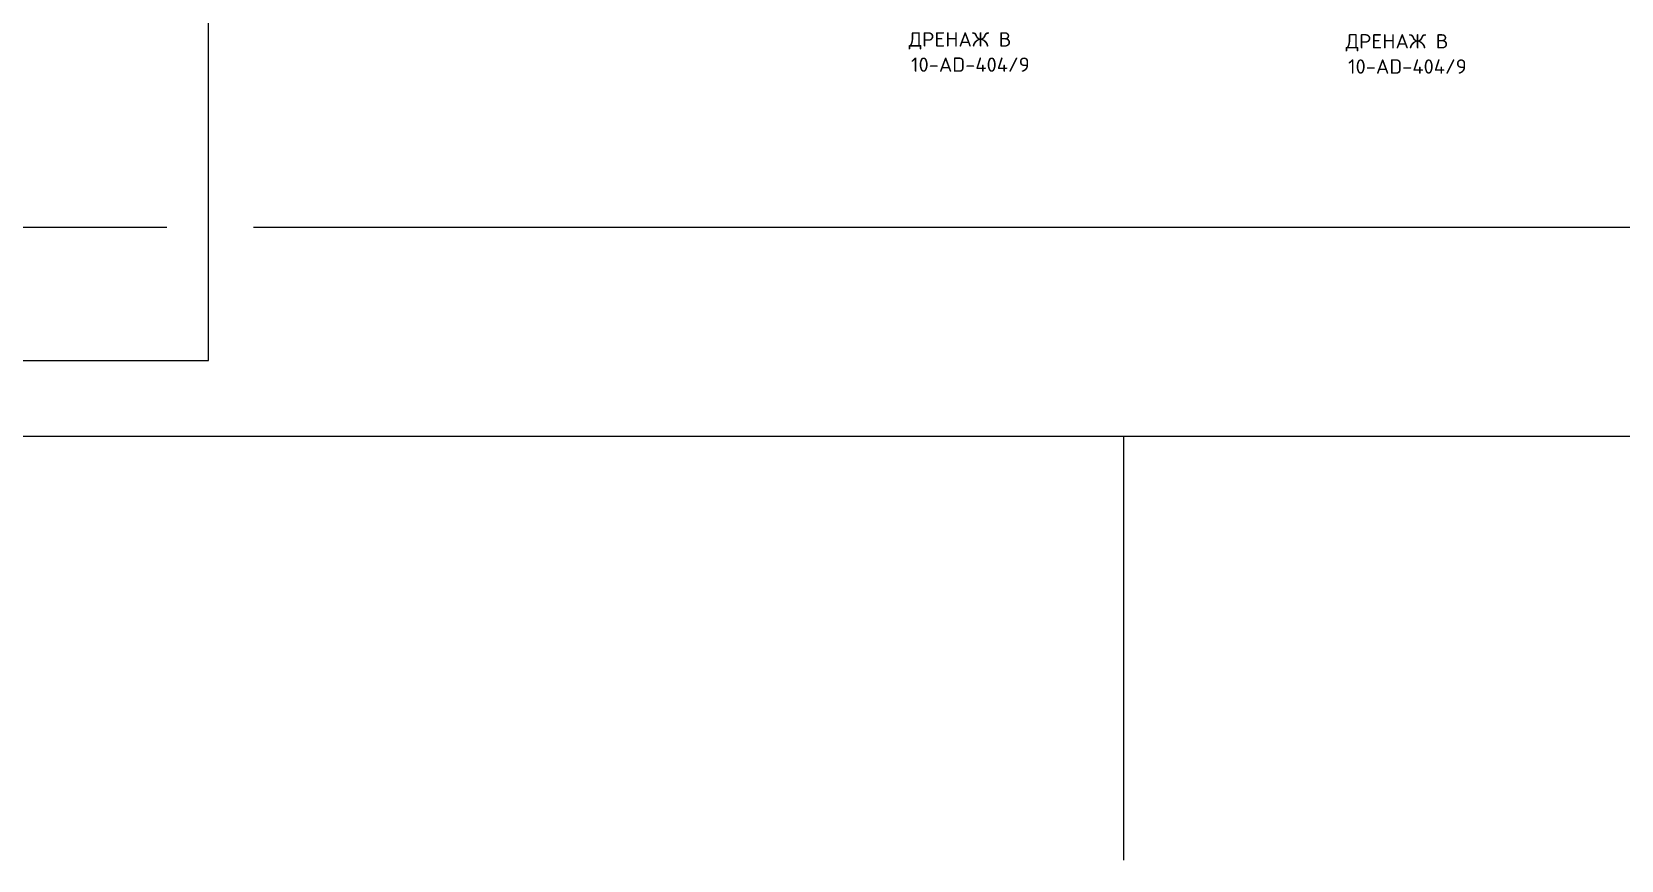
# Model space of a CAD drawing. Extents: x 71 to 279, y 48 to 143.
# Drawn here: x 165.38 to 179.81, y 48.41 to 55.93 of the extents above; entities that cross this region are included whole.
import ezdxf

# ---------------------------------------------------------------- set-up
doc = ezdxf.new("R2010")
doc.units = 0
doc.header["$MEASUREMENT"] = 0
doc.layers.get('0').update_dxf_attribs({"linetype": 'CONTINUOUS'})
doc.layers.add('IN-MIN-PROC', color=7, linetype='CONTINUOUS')
doc.layers.add('IN-TEXT', color=51, linetype='CONTINUOUS')
doc.styles.add('SIMPLEX', font='SIMPLEX')

msp = doc.modelspace()

# ---------------------------------------------------------------- linework, layer by layer
at = {"color": 5, "linetype": 'Continuous'}
for p, q in [((166.985, 52.943), (166.985, 67.497)), ((97.353, 52.943), (166.985, 52.943))]:
    msp.add_line(p, q, dxfattribs=at)
at = {"color": 3, "linetype": 'Continuous'}
for p, q in [((166.607, 54.15), (144.781, 54.15)), ((216.563, 54.15), (167.393, 54.15))]:
    msp.add_line(p, q, dxfattribs=at)
at = {"color": 6, "linetype": 'Continuous'}
msp.add_line((71.634, 52.255), (266.486, 52.255), dxfattribs=at)
at = {"layer": 'IN-MIN-PROC', "color": 4, "linetype": 'Continuous'}
msp.add_line((175.293, 52.255), (175.293, 48.407), dxfattribs=at)

# ---------------------------------------------------------------- texts
at = {"layer": 'IN-TEXT', "color": 1, "style": 'SIMPLEX'}
for s, p in [('ДРЕНАЖ B', (173.341, 55.792)), ('ДРЕНАЖ B', (177.308, 55.775)), ('10-AD-404/9', (173.363, 55.563)), ('10-AD-404/9', (177.33, 55.546))]:
    msp.add_text(s, height=0.13, dxfattribs=at).set_placement(p)

doc.saveas('drawing.dxf')
